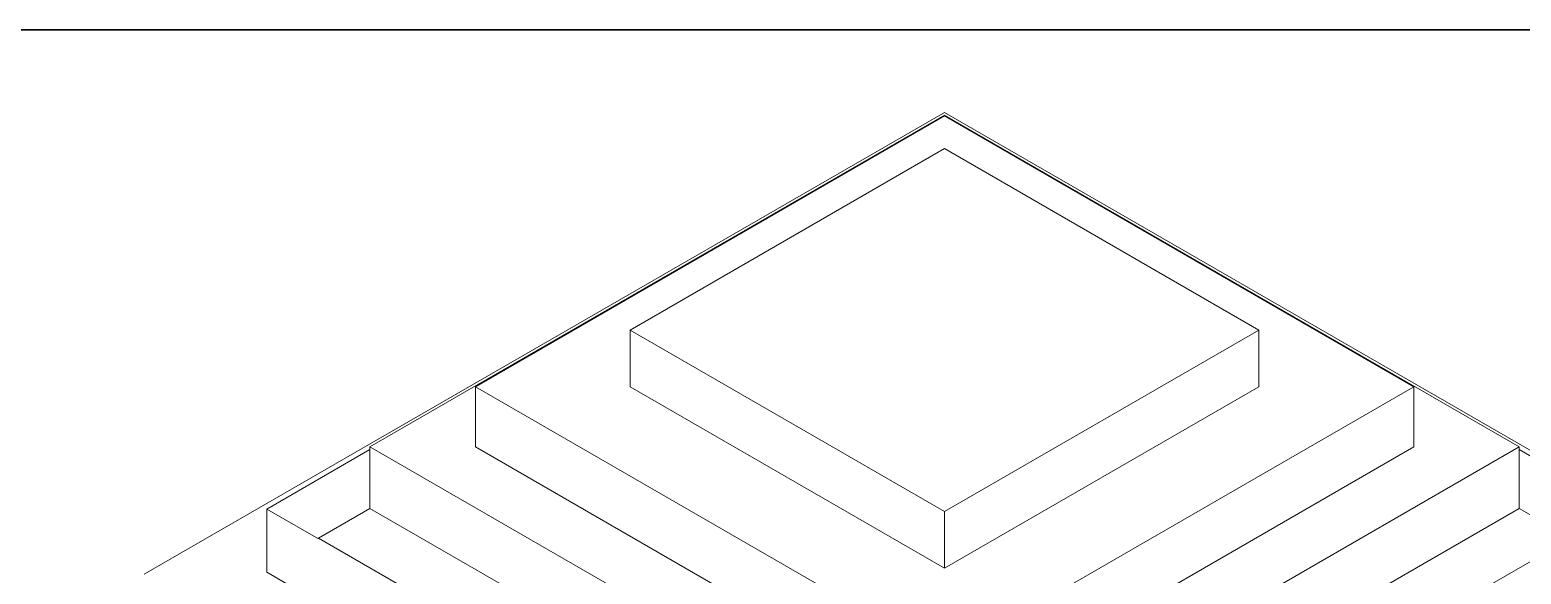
# Model space of a CAD drawing. Header units: millimetres. Extents: x 0 to 319, y 0 to 231.
# Drawn here: x 68.3 to 202, y 182.2 to 231 of the extents above; entities that cross this region are included whole.
import ezdxf

# ---------------------------------------------------------------- set-up
doc = ezdxf.new("R2010")
doc.units = ezdxf.units.MM
doc.layers.get('0').update_dxf_attribs({"lineweight": 9})
doc.layers.add('11-Template', color=30, linetype='Continuous', lineweight=30)

msp = doc.modelspace()

# ---------------------------------------------------------------- linework, layer by layer
at = {"color": 0, "linetype": 'Continuous', "lineweight": 0, "extrusion": (-5.55112e-17, 0.816497, 0.57735)}
for p, q in [((78.54, 182.19), (150.28, 223.6)), ((98.78, 193.6), (150.28, 223.34)), ((108.23, 199), (150.28, 223.28)), ((150.28, 223.6), (222.01, 182.19)), ((150.28, 223.34), (201.78, 193.6)), ((150.28, 223.28), (192.33, 199)), ((122.11, 204.08), (150.28, 220.35)), ((150.28, 220.35), (178.45, 204.08)), ((122.11, 199), (122.11, 204.08)), ((122.11, 204.08), (150.28, 187.82)), ((178.45, 204.08), (150.28, 187.82)), ((178.45, 199), (178.45, 204.08)), ((108.23, 193.6), (108.23, 199)), ((108.23, 199), (150.28, 174.72)), ((122.11, 199), (150.28, 182.73)), ((192.33, 199), (150.28, 174.72)), ((178.45, 199), (150.28, 182.73)), ((192.33, 193.6), (192.33, 199)), ((98.78, 193.36), (89.54, 188.03)), ((98.78, 188.09), (98.78, 193.6)), ((98.78, 193.6), (150.28, 163.87)), ((108.23, 193.6), (150.28, 169.32)), ((192.33, 193.6), (150.28, 169.32)), ((201.78, 193.6), (150.28, 163.87)), ((201.78, 188.09), (201.78, 193.6)), ((201.78, 193.36), (211.02, 188.03)), ((89.54, 182.36), (89.54, 188.03)), ((89.54, 188.03), (94.16, 185.37)), ((94.16, 185.42), (98.78, 188.09)), ((98.78, 188.09), (150.28, 158.35)), ((201.78, 188.09), (150.28, 158.35)), ((150.28, 187.82), (150.28, 182.73)), ((206.4, 185.42), (201.78, 188.09)), ((94.16, 185.37), (94.16, 185.42)), ((94.16, 185.42), (150.28, 153.02)), ((206.4, 185.42), (150.28, 153.02))]:
    msp.add_line(p, q, dxfattribs=at)
msp.add_line((89.54, 182.36), (150.28, 147.29))
at = {"layer": '11-Template'}
msp.add_lwpolyline([(0, 0), (319, 0), (319, 231), (0, 231)], close=True, dxfattribs=at)

doc.saveas('drawing.dxf')
